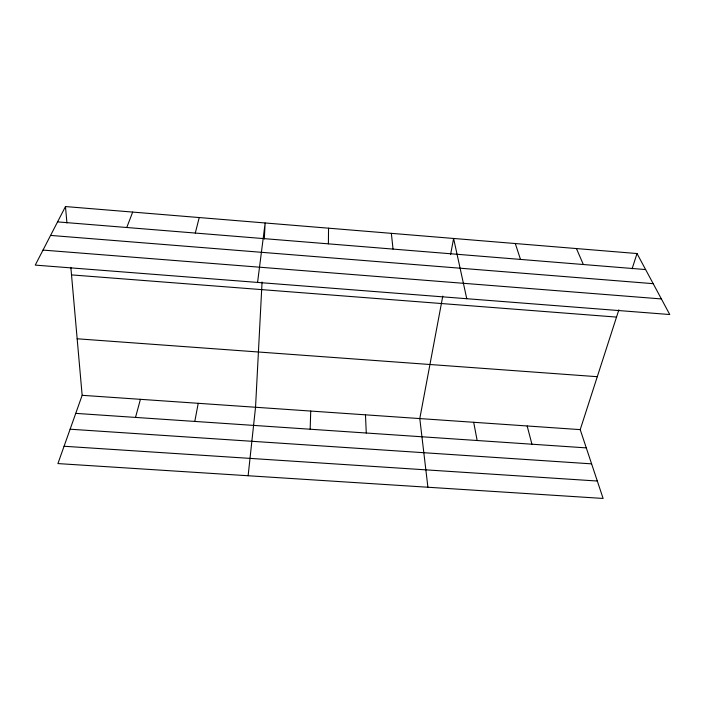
<?xml version="1.0" encoding="UTF-8"?>
<svg xmlns="http://www.w3.org/2000/svg" width="705" height="705" viewBox="0 0 705 705"><rect width="100%" height="100%" fill="white"/><g stroke="black" fill="none" stroke-linecap="round" stroke-linejoin="round"><path stroke-width="1.06" d="M328.398 243.842L328.539 228.182M310.156 429.222L310.729 411.059M262.066 282.026L255.536 407.252L248.134 475.743M264.313 238.969L265.142 222.974L257.572 282.423M442.784 296.118L419.792 418.576L427.909 487.234M450.583 254.584L453.606 238.466L466.763 298.717M194.8 421.423L198.22 403.304M195.294 233.055L199.224 217.554M135.519 417.422L140.427 399.321M70.853 267.371L82.15 395.311L57.916 463.582L603.11 498.444L580.215 429.627L618.858 309.839M632.103 268.79L637.02 253.544L65.477 206.556L35.25 265.106L669.75 314.527L637.02 253.544M126.768 227.495L132.672 212.082M64.067 446.265L597.311 481.03M70.121 429.213L591.601 463.855M82.15 395.311L580.215 429.627M75.735 413.377L586.287 447.887M77.162 338.788L597.285 376.699M71.513 274.897L616.523 317.083M43.005 250.09L661.387 298.938M50.584 235.417L653.191 283.666M57.563 221.89L645.621 269.566M576.434 248.565L583.343 264.516M515.293 243.533L520.493 259.422M527.155 425.97L531.94 444.212M473.681 422.286L477.162 440.51M391.354 233.346L393.029 249.085M65.477 206.556L66.931 222.974M365.472 414.831L366.274 433.02"/></g></svg>
